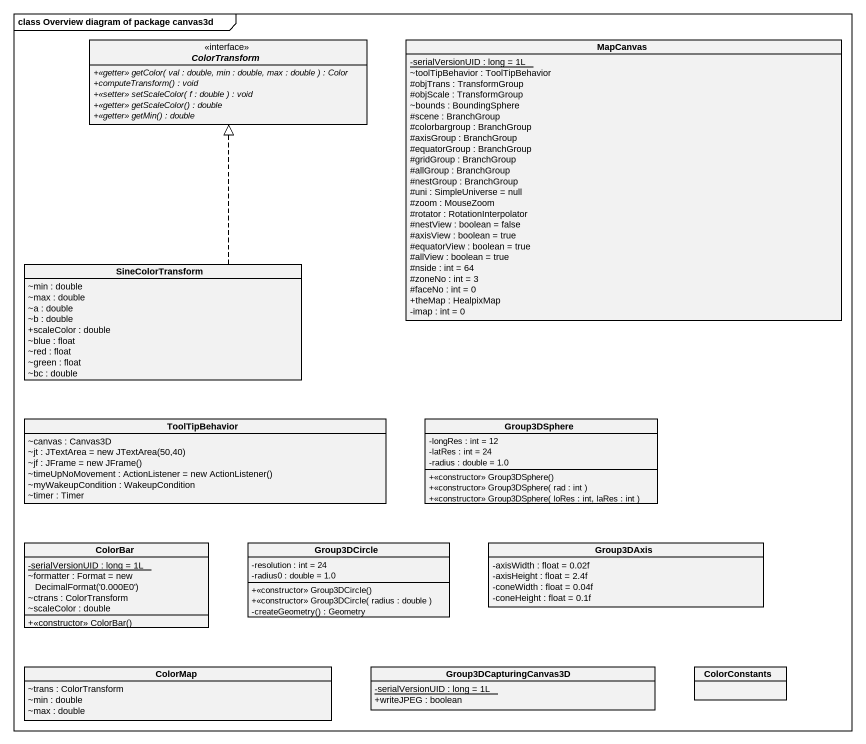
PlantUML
@startuml
mainframe class Overview diagram of package canvas3d
hide circle
hide empty members
skinparam classAttributeIconSize 0
interface ColorTransform {
  {abstract} +<<getter>> getColor( val : double, min : double, max : double ) : Color
  {abstract} +computeTransform() : void
  {abstract} +<<setter>> setScaleColor( f : double ) : void
  {abstract} +<<getter>> getScaleColor() : double
  {abstract} +<<getter>> getMin() : double
}
class MapCanvas {
  {static} -serialVersionUID : long = 1L
  ~toolTipBehavior : ToolTipBehavior
  #objTrans : TransformGroup
  #objScale : TransformGroup
  ~bounds : BoundingSphere
  #scene : BranchGroup
  #colorbargroup : BranchGroup
  #axisGroup : BranchGroup
  #equatorGroup : BranchGroup
  #gridGroup : BranchGroup
  #allGroup : BranchGroup
  #nestGroup : BranchGroup
  #uni : SimpleUniverse = null
  #zoom : MouseZoom
  #rotator : RotationInterpolator
  #nestView : boolean = false
  #axisView : boolean = true
  #equatorView : boolean = true
  #allView : boolean = true
  #nside : int = 64
  #zoneNo : int = 3
  #faceNo : int = 0
  +theMap : HealpixMap
  -imap : int = 0
}
class SineColorTransform {
  ~min : double
  ~max : double
  ~a : double
  ~b : double
  +scaleColor : double
  ~blue : float
  ~red : float
  ~green : float
  ~bc : double
}
class ToolTipBehavior {
  ~canvas : Canvas3D
  {field} ~jt : JTextArea = new JTextArea(50,40)
  {field} ~jf : JFrame = new JFrame()
  {field} ~timeUpNoMovement : ActionListener = new ActionListener()
  ~myWakeupCondition : WakeupCondition
  ~timer : Timer
}
class Group3DSphere {
  -longRes : int = 12
  -latRes : int = 24
  -radius : double = 1.0
  +<<constructor>> Group3DSphere()
  +<<constructor>> Group3DSphere( rad : int )
  +<<constructor>> Group3DSphere( loRes : int, laRes : int )
}
class ColorBar {
  {static} -serialVersionUID : long = 1L
  {field} ~formatter : Format = new DecimalFormat('0.000E0')
  ~ctrans : ColorTransform
  ~scaleColor : double
  +<<constructor>> ColorBar()
}
class Group3DCircle {
  -resolution : int = 24
  -radius0 : double = 1.0
  +<<constructor>> Group3DCircle()
  +<<constructor>> Group3DCircle( radius : double )
  -createGeometry() : Geometry
}
class Group3DAxis {
  -axisWidth : float = 0.02f
  -axisHeight : float = 2.4f
  -coneWidth : float = 0.04f
  -coneHeight : float = 0.1f
}
class ColorMap {
  ~trans : ColorTransform
  ~min : double
  ~max : double
}
class Group3DCapturingCanvas3D {
  {static} -serialVersionUID : long = 1L
  +writeJPEG : boolean
}
class ColorConstants
SineColorTransform .up.|> ColorTransform
@enduml
